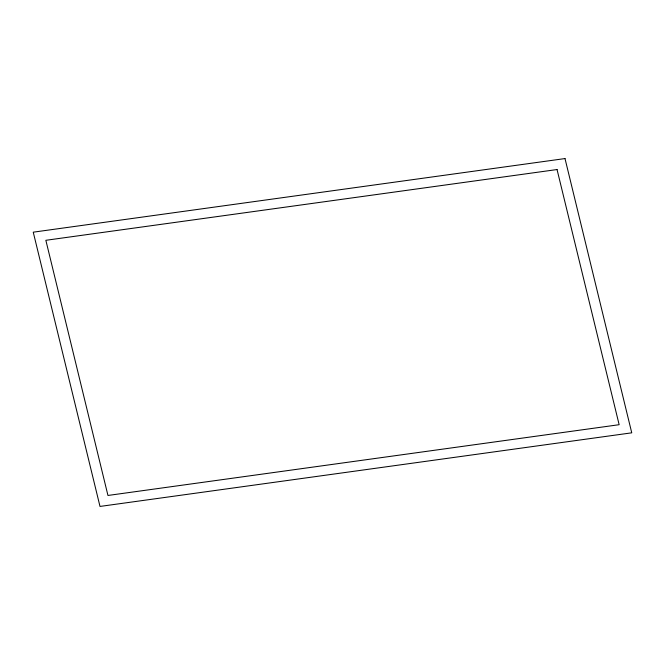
<?xml version="1.0" encoding="UTF-8"?>
<svg xmlns="http://www.w3.org/2000/svg" width="665" height="665" viewBox="0 0 665 665"><rect width="100%" height="100%" fill="white"/><g stroke="black" fill="none" stroke-linecap="round" stroke-linejoin="round"><path stroke-width="1" d="M565.001 158.569L33.25 232.176L99.999 506.431L631.75 432.824L565.001 158.569M557.046 169.542L45.852 240.298L107.954 495.458L619.148 424.702L557.046 169.542"/></g></svg>
